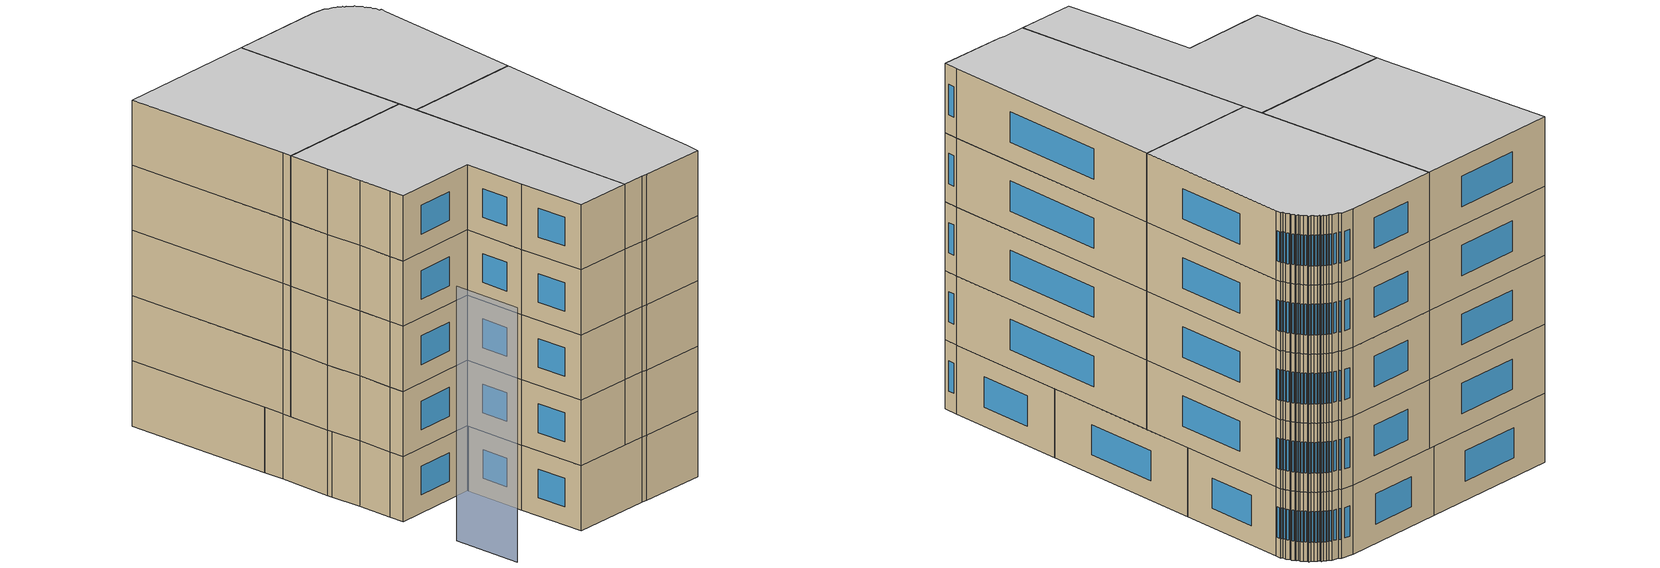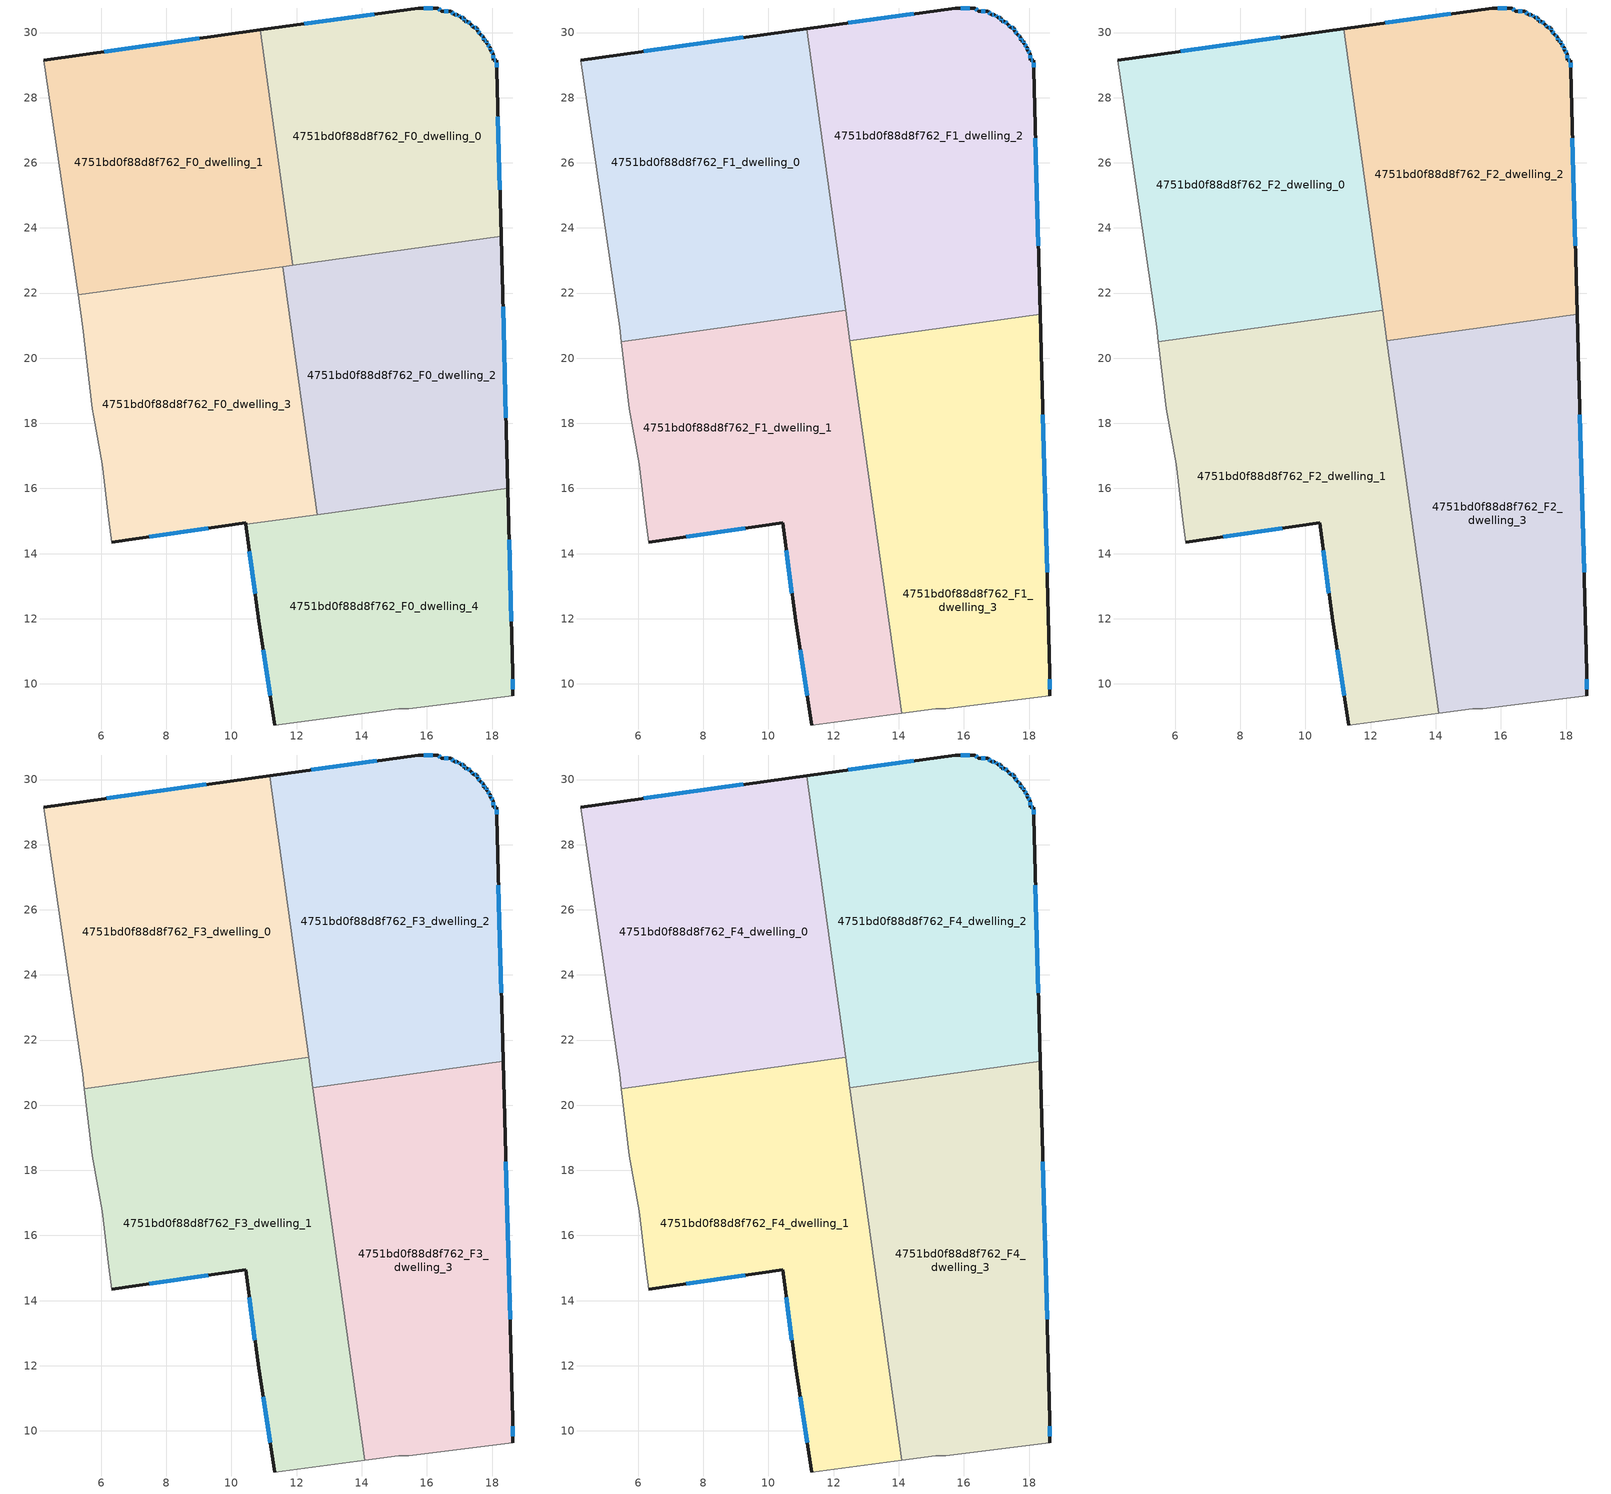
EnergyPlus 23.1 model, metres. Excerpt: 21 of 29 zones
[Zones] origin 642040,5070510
4751bd0f88d8f762_F0_dwelling_0
 floor ground (EU_floor_Construction): 17.54,30.15 17.54,30.05 17.64,29.95 17.74,29.85 17.74,29.75 17.84,29.75 17.84,29.65 17.94,29.55 17.94,29.45 18.04,29.35 18.04,29.15 18.14,29.15 18.14,28.85 18.28,23.75 11.88,22.86 10.88,30.08 15.74,30.75 16.34,30.75 16.44,30.65 16.74,30.65 16.84,30.55 16.94,30.55 17.04,30.45 17.14,30.45 17.14,30.35 17.24,30.35 17.34,30.25 17.44,30.15 z0
 wall outside (EU_wall_Construction): 18.28,23.75 18.14,28.85 18.14,29.15 18.04,29.15 18.04,29.35 17.94,29.45 17.94,29.55 17.84,29.65 17.84,29.75 17.74,29.75 17.74,29.85 17.64,29.95 17.54,30.05 17.54,30.15 17.44,30.15 17.34,30.25 17.24,30.35 17.14,30.35 17.14,30.45 17.04,30.45 16.94,30.55 16.84,30.55 16.74,30.65 16.44,30.65 16.34,30.75 15.74,30.75 10.88,30.08 z0:3
 wall to 4751bd0f88d8f762_F0_dwelling_1 (EU_wall_Construction): 10.88,30.08 11.88,22.86 z0:3
 wall to 4751bd0f88d8f762_F0_dwelling_2 (EU_wall_Construction): 11.88,22.86 18.28,23.75 z0:3
 window (EU_Window_Construction): 16.41,30.68 16.37,30.72 / 16.66,30.65 16.53,30.65 / 16.81,30.58 16.77,30.62 / 16.91,30.55 16.87,30.55 / 17.01,30.48 16.97,30.52 / 17.11,30.45 17.07,30.45 / 17.14,30.38 17.14,30.42 / 17.21,30.35 17.17,30.35 / 17.31,30.28 17.27,30.32 / 17.41,30.18 17.37,30.22 / 17.51,30.15 17.47,30.15 / 17.54,30.08 17.54,30.12 / 17.61,29.98 17.57,30.02 / 17.71,29.88 17.67,29.92 / 17.74,29.78 17.74,29.82 / 17.81,29.75 17.77,29.75 / 17.84,29.68 17.84,29.72 / 17.91,29.58 17.87,29.62 / 17.94,29.48 17.94,29.52 / 18.01,29.38 17.97,29.42 / 18.04,29.21 18.04,29.29 / 18.11,29.15 18.07,29.15 / 18.14,28.94 18.14,29.07 / 18.24,25.18 18.18,27.42 / 14.38,30.56 12.24,30.27 / 16.17,30.75 15.91,30.75 z0.84:2.16
4751bd0f88d8f762_F0_dwelling_1
 floor ground (EU_floor_Construction): 10.88,30.08 11.88,22.86 5.29,21.94 4.23,29.16 z0
 wall outside (EU_wall_Construction): 10.88,30.08 4.23,29.16 z0:3
 wall adiabatic (EU_wall_Construction): 4.23,29.16 5.29,21.94 z0:3
 wall to 4751bd0f88d8f762_F0_dwelling_3 (EU_wall_Construction): 5.29,21.94 11.57,22.81 z0:3
 wall to 4751bd0f88d8f762_F0_dwelling_2 (EU_wall_Construction): 11.57,22.81 11.88,22.86 z0:3
 window (EU_Window_Construction): 9.02,29.82 6.09,29.41 z0.84:2.16
4751bd0f88d8f762_F0_dwelling_2
 floor ground (EU_floor_Construction): 18.28,23.75 18.48,16.01 12.63,15.2 11.57,22.81 z0
 wall outside (EU_wall_Construction): 18.48,16.01 18.28,23.75 z0:3
 wall to 4751bd0f88d8f762_F0_dwelling_3 (EU_wall_Construction): 11.57,22.81 12.63,15.2 z0:3
 wall to 4751bd0f88d8f762_F0_dwelling_4 (EU_wall_Construction): 12.63,15.2 18.48,16.01 z0:3
 window (EU_Window_Construction): 18.43,18.18 18.34,21.58 z0.84:2.16
 ceiling adiabatic (EU_roof_Construction): 12.37,21.47 12.17,22.9 11.57,22.81 11.77,21.39 z3
4751bd0f88d8f762_F0_dwelling_3
 floor ground (EU_floor_Construction): 11.57,22.81 12.63,15.2 10.44,14.89 10.43,14.94 6.33,14.34 6.23,15.04 6.03,16.75 5.77,18.2 5.73,18.45 5.43,20.95 5.29,21.94 z0
 wall outside (EU_wall_Construction): 6.33,14.34 10.43,14.94 10.44,14.89 z0:3
 wall adiabatic (EU_wall_Construction): 5.29,21.94 5.43,20.95 5.73,18.45 5.77,18.2 6.03,16.75 6.23,15.04 6.33,14.34 z0:3
 wall to 4751bd0f88d8f762_F0_dwelling_4 (EU_wall_Construction): 10.44,14.89 12.63,15.2 z0:3
 window (EU_Window_Construction): 7.48,14.51 9.28,14.78 z0.84:2.16
 ceiling adiabatic (EU_roof_Construction): 11.77,21.39 11.57,22.81 5.29,21.94 5.43,20.95 5.48,20.51 z3
4751bd0f88d8f762_F0_dwelling_4
 floor ground (EU_floor_Construction): 18.48,16.01 18.64,10.34 18.64,9.64 15.44,9.24 15.14,9.24 11.33,8.74 10.83,11.94 10.44,14.89 z0
 wall outside (EU_wall_Construction): 10.44,14.89 10.83,11.94 11.33,8.74 / 18.64,9.64 18.64,10.34 18.48,16.01 z0:3
 wall adiabatic (EU_wall_Construction): 11.33,8.74 15.14,9.24 15.44,9.24 18.64,9.64 z0:3
 window (EU_Window_Construction): 10.97,11.04 11.19,9.64 / 10.55,14.07 10.72,12.77 / 18.59,11.93 18.53,14.42 / 18.64,9.83 18.64,10.14 z0.84:2.16
4751bd0f88d8f762_F1_dwelling_0
 floor to 4751bd0f88d8f762_F0_dwelling_1 (EU_floor_Construction): 10.88,30.08 11.88,22.86 5.29,21.94 4.23,29.16 z3
 floor to 4751bd0f88d8f762_F0_dwelling_0 (EU_floor_Construction): 11.17,30.12 12.17,22.9 11.88,22.86 10.88,30.08 z3
 floor adiabatic (EU_floor_Construction): 12.17,22.9 12.37,21.47 5.48,20.51 5.43,20.95 5.29,21.94 z3
 wall outside (EU_wall_Construction): 11.17,30.12 4.23,29.16 z3:6
 wall to 4751bd0f88d8f762_F1_dwelling_1 (EU_wall_Construction): 5.48,20.51 12.37,21.47 z3:6
 wall adiabatic (EU_wall_Construction): 4.23,29.16 5.43,20.95 5.48,20.51 z3:6
 wall to 4751bd0f88d8f762_F1_dwelling_2 (EU_wall_Construction): 12.37,21.47 11.17,30.12 z3:6
 window (EU_Window_Construction): 9.23,29.85 6.18,29.42 z3.84:5.16
4751bd0f88d8f762_F1_dwelling_1
 floor to 4751bd0f88d8f762_F0_dwelling_3 (EU_floor_Construction): 11.77,21.39 12.63,15.2 10.44,14.89 10.43,14.94 6.33,14.34 6.23,15.04 6.03,16.75 5.73,18.45 5.48,20.51 z3
 floor to 4751bd0f88d8f762_F0_dwelling_4 (EU_floor_Construction): 13.23,15.28 14.09,9.1 11.33,8.74 10.83,11.94 10.44,14.89 z3
 floor to 4751bd0f88d8f762_F0_dwelling_2 (EU_floor_Construction): 12.37,21.47 13.23,15.28 12.63,15.2 11.77,21.39 z3
 wall outside (EU_wall_Construction): 6.33,14.34 10.43,14.94 10.83,11.94 11.33,8.74 z3:6
 wall adiabatic (EU_wall_Construction): 5.48,20.51 5.73,18.45 6.03,16.75 6.23,15.04 6.33,14.34 / 11.33,8.74 14.09,9.1 z3:6
 wall to 4751bd0f88d8f762_F1_dwelling_3 (EU_wall_Construction): 14.09,9.1 12.5,20.54 z3:6
 wall to 4751bd0f88d8f762_F1_dwelling_2 (EU_wall_Construction): 12.5,20.54 12.37,21.47 z3:6
 window (EU_Window_Construction): 10.97,11.04 11.19,9.64 / 10.55,14.1 10.72,12.78 / 7.48,14.51 9.28,14.78 z3.84:5.16
4751bd0f88d8f762_F1_dwelling_2
 floor to 4751bd0f88d8f762_F0_dwelling_0 (EU_floor_Construction): 17.54,30.15 17.54,30.05 17.64,29.95 17.74,29.85 17.74,29.75 17.84,29.75 17.84,29.65 17.94,29.55 17.94,29.45 18.04,29.35 18.04,29.15 18.14,29.15 18.14,28.85 18.28,23.74 12.17,22.9 11.17,30.12 15.74,30.75 16.34,30.75 16.44,30.65 16.74,30.65 16.84,30.55 16.94,30.55 17.04,30.45 17.14,30.45 17.14,30.35 17.24,30.35 17.34,30.25 17.44,30.15 z3
 floor to 4751bd0f88d8f762_F0_dwelling_2 (EU_floor_Construction): 18.28,23.74 18.34,21.35 12.5,20.54 12.17,22.9 z3
 wall outside (EU_wall_Construction): 18.34,21.35 18.14,28.85 18.14,29.15 18.04,29.15 18.04,29.35 17.94,29.45 17.94,29.55 17.84,29.65 17.84,29.75 17.74,29.75 17.74,29.85 17.64,29.95 17.54,30.05 17.54,30.15 17.44,30.15 17.34,30.25 17.24,30.35 17.14,30.35 17.14,30.45 17.04,30.45 16.94,30.55 16.84,30.55 16.74,30.65 16.44,30.65 16.34,30.75 15.74,30.75 11.17,30.12 z3:6
 wall to 4751bd0f88d8f762_F1_dwelling_3 (EU_wall_Construction): 12.5,20.54 18.34,21.35 z3:6
 window (EU_Window_Construction): 16.91,30.55 16.87,30.55 / 17.01,30.48 16.97,30.52 / 17.11,30.45 17.07,30.45 / 17.14,30.38 17.14,30.42 / 17.21,30.35 17.17,30.35 / 17.31,30.28 17.27,30.32 / 17.41,30.18 17.37,30.22 / 17.51,30.15 17.47,30.15 / 17.54,30.08 17.54,30.12 / 17.61,29.98 17.57,30.02 / 17.71,29.88 17.67,29.92 / 17.74,29.78 17.74,29.82 / 17.81,29.75 17.77,29.75 / 17.84,29.68 17.84,29.72 / 17.91,29.58 17.87,29.62 / 17.94,29.48 17.94,29.52 / 18.01,29.38 17.97,29.42 / 18.04,29.21 18.04,29.29 / 18.11,29.15 18.07,29.15 / 18.14,28.94 18.14,29.07 / 18.29,23.45 18.2,26.75 / 14.46,30.58 12.45,30.3 / 16.17,30.75 15.91,30.75 / 16.41,30.68 16.37,30.72 / 16.66,30.65 16.53,30.65 / 16.81,30.58 16.77,30.62 z3.84:5.16
4751bd0f88d8f762_F1_dwelling_3
 floor to 4751bd0f88d8f762_F0_dwelling_2 (EU_floor_Construction): 18.34,21.35 18.48,16.01 13.23,15.28 12.5,20.54 z3
 floor to 4751bd0f88d8f762_F0_dwelling_4 (EU_floor_Construction): 18.48,16.01 18.64,10.34 18.64,9.64 15.44,9.24 15.14,9.24 14.09,9.1 13.23,15.28 z3
 wall outside (EU_wall_Construction): 18.64,9.64 18.64,10.34 18.34,21.35 z3:6
 wall adiabatic (EU_wall_Construction): 14.09,9.1 15.14,9.24 15.44,9.24 18.64,9.64 z3:6
 window (EU_Window_Construction): 18.55,13.42 18.42,18.27 / 18.64,9.83 18.64,10.14 z3.84:5.16
4751bd0f88d8f762_F2_dwelling_0
 floor to 4751bd0f88d8f762_F1_dwelling_0 (EU_floor_Construction): 11.17,30.12 12.37,21.47 5.48,20.51 5.43,20.95 4.23,29.16 z6
 wall outside (EU_wall_Construction): 11.17,30.12 4.23,29.16 z6:9
 wall to 4751bd0f88d8f762_F2_dwelling_1 (EU_wall_Construction): 5.48,20.51 12.37,21.47 z6:9
 wall adiabatic (EU_wall_Construction): 4.23,29.16 5.43,20.95 5.48,20.51 z6:9
 wall to 4751bd0f88d8f762_F2_dwelling_2 (EU_wall_Construction): 12.37,21.47 11.17,30.12 z6:9
 window (EU_Window_Construction): 9.23,29.85 6.18,29.42 z6.84:8.16
4751bd0f88d8f762_F2_dwelling_1
 floor to 4751bd0f88d8f762_F1_dwelling_1 (EU_floor_Construction): 12.37,21.47 14.09,9.1 11.33,8.74 10.83,11.94 10.43,14.94 6.33,14.34 6.23,15.04 6.03,16.75 5.73,18.45 5.48,20.51 z6
 wall outside (EU_wall_Construction): 6.33,14.34 10.43,14.94 10.83,11.94 11.33,8.74 z6:9
 wall adiabatic (EU_wall_Construction): 5.48,20.51 5.73,18.45 6.03,16.75 6.23,15.04 6.33,14.34 / 11.33,8.74 14.09,9.1 z6:9
 wall to 4751bd0f88d8f762_F2_dwelling_3 (EU_wall_Construction): 14.09,9.1 12.5,20.54 z6:9
 wall to 4751bd0f88d8f762_F2_dwelling_2 (EU_wall_Construction): 12.5,20.54 12.37,21.47 z6:9
 window (EU_Window_Construction): 10.97,11.04 11.19,9.64 / 10.55,14.1 10.72,12.78 / 7.48,14.51 9.28,14.78 z6.84:8.16
4751bd0f88d8f762_F2_dwelling_2
 floor to 4751bd0f88d8f762_F1_dwelling_2 (EU_floor_Construction): 17.54,30.15 17.54,30.05 17.64,29.95 17.74,29.85 17.74,29.75 17.84,29.75 17.84,29.65 17.94,29.55 17.94,29.45 18.04,29.35 18.04,29.15 18.14,29.15 18.14,28.85 18.34,21.35 12.5,20.54 11.17,30.12 15.74,30.75 16.34,30.75 16.44,30.65 16.74,30.65 16.84,30.55 16.94,30.55 17.04,30.45 17.14,30.45 17.14,30.35 17.24,30.35 17.34,30.25 17.44,30.15 z6
 wall outside (EU_wall_Construction): 18.34,21.35 18.14,28.85 18.14,29.15 18.04,29.15 18.04,29.35 17.94,29.45 17.94,29.55 17.84,29.65 17.84,29.75 17.74,29.75 17.74,29.85 17.64,29.95 17.54,30.05 17.54,30.15 17.44,30.15 17.34,30.25 17.24,30.35 17.14,30.35 17.14,30.45 17.04,30.45 16.94,30.55 16.84,30.55 16.74,30.65 16.44,30.65 16.34,30.75 15.74,30.75 11.17,30.12 z6:9
 wall to 4751bd0f88d8f762_F2_dwelling_3 (EU_wall_Construction): 12.5,20.54 18.34,21.35 z6:9
 window (EU_Window_Construction): 16.91,30.55 16.87,30.55 / 17.01,30.48 16.97,30.52 / 17.11,30.45 17.07,30.45 / 17.14,30.38 17.14,30.42 / 17.21,30.35 17.17,30.35 / 17.31,30.28 17.27,30.32 / 17.41,30.18 17.37,30.22 / 17.51,30.15 17.47,30.15 / 17.54,30.08 17.54,30.12 / 17.61,29.98 17.57,30.02 / 17.71,29.88 17.67,29.92 / 17.74,29.78 17.74,29.82 / 17.81,29.75 17.77,29.75 / 17.84,29.68 17.84,29.72 / 17.91,29.58 17.87,29.62 / 17.94,29.48 17.94,29.52 / 18.01,29.38 17.97,29.42 / 18.04,29.21 18.04,29.29 / 18.11,29.15 18.07,29.15 / 18.14,28.94 18.14,29.07 / 18.29,23.45 18.2,26.75 / 14.46,30.58 12.45,30.3 / 16.17,30.75 15.91,30.75 / 16.41,30.68 16.37,30.72 / 16.66,30.65 16.53,30.65 / 16.81,30.58 16.77,30.62 z6.84:8.16
4751bd0f88d8f762_F2_dwelling_3
 floor to 4751bd0f88d8f762_F1_dwelling_3 (EU_floor_Construction): 18.34,21.35 18.64,10.34 18.64,9.64 15.44,9.24 15.14,9.24 14.09,9.1 12.5,20.54 z6
 wall outside (EU_wall_Construction): 18.64,9.64 18.64,10.34 18.34,21.35 z6:9
 wall adiabatic (EU_wall_Construction): 14.09,9.1 15.14,9.24 15.44,9.24 18.64,9.64 z6:9
 window (EU_Window_Construction): 18.55,13.42 18.42,18.27 / 18.64,9.83 18.64,10.14 z6.84:8.16
4751bd0f88d8f762_F3_dwelling_0
 floor to 4751bd0f88d8f762_F2_dwelling_0 (EU_floor_Construction): 11.17,30.12 12.37,21.47 5.48,20.51 5.43,20.95 4.23,29.16 z9
 wall outside (EU_wall_Construction): 11.17,30.12 4.23,29.16 z9:12
 wall to 4751bd0f88d8f762_F3_dwelling_1 (EU_wall_Construction): 5.48,20.51 12.37,21.47 z9:12
 wall adiabatic (EU_wall_Construction): 4.23,29.16 5.43,20.95 5.48,20.51 z9:12
 wall to 4751bd0f88d8f762_F3_dwelling_2 (EU_wall_Construction): 12.37,21.47 11.17,30.12 z9:12
 window (EU_Window_Construction): 9.23,29.85 6.18,29.42 z9.84:11.16
4751bd0f88d8f762_F3_dwelling_1
 floor to 4751bd0f88d8f762_F2_dwelling_1 (EU_floor_Construction): 12.37,21.47 14.09,9.1 11.33,8.74 10.83,11.94 10.43,14.94 6.33,14.34 6.23,15.04 6.03,16.75 5.73,18.45 5.48,20.51 z9
 wall outside (EU_wall_Construction): 6.33,14.34 10.43,14.94 10.83,11.94 11.33,8.74 z9:12
 wall adiabatic (EU_wall_Construction): 5.48,20.51 5.73,18.45 6.03,16.75 6.23,15.04 6.33,14.34 / 11.33,8.74 14.09,9.1 z9:12
 wall to 4751bd0f88d8f762_F3_dwelling_3 (EU_wall_Construction): 14.09,9.1 12.5,20.54 z9:12
 wall to 4751bd0f88d8f762_F3_dwelling_2 (EU_wall_Construction): 12.5,20.54 12.37,21.47 z9:12
 window (EU_Window_Construction): 10.97,11.04 11.19,9.64 / 10.55,14.1 10.72,12.78 / 7.48,14.51 9.28,14.78 z9.84:11.16
4751bd0f88d8f762_F3_dwelling_2
 floor to 4751bd0f88d8f762_F2_dwelling_2 (EU_floor_Construction): 17.54,30.15 17.54,30.05 17.64,29.95 17.74,29.85 17.74,29.75 17.84,29.75 17.84,29.65 17.94,29.55 17.94,29.45 18.04,29.35 18.04,29.15 18.14,29.15 18.14,28.85 18.34,21.35 12.5,20.54 11.17,30.12 15.74,30.75 16.34,30.75 16.44,30.65 16.74,30.65 16.84,30.55 16.94,30.55 17.04,30.45 17.14,30.45 17.14,30.35 17.24,30.35 17.34,30.25 17.44,30.15 z9
 wall outside (EU_wall_Construction): 18.34,21.35 18.14,28.85 18.14,29.15 18.04,29.15 18.04,29.35 17.94,29.45 17.94,29.55 17.84,29.65 17.84,29.75 17.74,29.75 17.74,29.85 17.64,29.95 17.54,30.05 17.54,30.15 17.44,30.15 17.34,30.25 17.24,30.35 17.14,30.35 17.14,30.45 17.04,30.45 16.94,30.55 16.84,30.55 16.74,30.65 16.44,30.65 16.34,30.75 15.74,30.75 11.17,30.12 z9:12
 wall to 4751bd0f88d8f762_F3_dwelling_3 (EU_wall_Construction): 12.5,20.54 18.34,21.35 z9:12
 window (EU_Window_Construction): 16.91,30.55 16.87,30.55 / 17.01,30.48 16.97,30.52 / 17.11,30.45 17.07,30.45 / 17.14,30.38 17.14,30.42 / 17.21,30.35 17.17,30.35 / 17.31,30.28 17.27,30.32 / 17.41,30.18 17.37,30.22 / 17.51,30.15 17.47,30.15 / 17.54,30.08 17.54,30.12 / 17.61,29.98 17.57,30.02 / 17.71,29.88 17.67,29.92 / 17.74,29.78 17.74,29.82 / 17.81,29.75 17.77,29.75 / 17.84,29.68 17.84,29.72 / 17.91,29.58 17.87,29.62 / 17.94,29.48 17.94,29.52 / 18.01,29.38 17.97,29.42 / 18.04,29.21 18.04,29.29 / 18.11,29.15 18.07,29.15 / 18.14,28.94 18.14,29.07 / 18.29,23.45 18.2,26.75 / 14.46,30.58 12.45,30.3 / 16.17,30.75 15.91,30.75 / 16.41,30.68 16.37,30.72 / 16.66,30.65 16.53,30.65 / 16.81,30.58 16.77,30.62 z9.84:11.16
4751bd0f88d8f762_F3_dwelling_3
 floor to 4751bd0f88d8f762_F2_dwelling_3 (EU_floor_Construction): 18.34,21.35 18.64,10.34 18.64,9.64 15.44,9.24 15.14,9.24 14.09,9.1 12.5,20.54 z9
 wall outside (EU_wall_Construction): 18.64,9.64 18.64,10.34 18.34,21.35 z9:12
 wall adiabatic (EU_wall_Construction): 14.09,9.1 15.14,9.24 15.44,9.24 18.64,9.64 z9:12
 window (EU_Window_Construction): 18.55,13.42 18.42,18.27 / 18.64,9.83 18.64,10.14 z9.84:11.16
4751bd0f88d8f762_F4_dwelling_0
 floor to 4751bd0f88d8f762_F3_dwelling_0 (EU_floor_Construction): 11.17,30.12 12.37,21.47 5.48,20.51 5.43,20.95 4.23,29.16 z12
 wall outside (EU_wall_Construction): 11.17,30.12 4.23,29.16 z12:15
 wall to 4751bd0f88d8f762_F4_dwelling_1 (EU_wall_Construction): 5.48,20.51 12.37,21.47 z12:15
 wall adiabatic (EU_wall_Construction): 4.23,29.16 5.43,20.95 5.48,20.51 z12:15
 wall to 4751bd0f88d8f762_F4_dwelling_2 (EU_wall_Construction): 12.37,21.47 11.17,30.12 z12:15
 window (EU_Window_Construction): 9.23,29.85 6.18,29.42 z12.84:14.16
 ceiling to 4751bd0f88d8f762_F5_dwelling_0 (EU_floor_Construction): 12.37,21.47 11.17,30.12 4.23,29.16 5.43,20.95 5.48,20.51 z15
4751bd0f88d8f762_F4_dwelling_1
 floor to 4751bd0f88d8f762_F3_dwelling_1 (EU_floor_Construction): 12.37,21.47 14.09,9.1 11.33,8.74 10.83,11.94 10.43,14.94 6.33,14.34 6.23,15.04 6.03,16.75 5.73,18.45 5.48,20.51 z12
 wall outside (EU_wall_Construction): 6.33,14.34 10.43,14.94 10.83,11.94 11.33,8.74 z12:15
 wall adiabatic (EU_wall_Construction): 5.48,20.51 5.73,18.45 6.03,16.75 6.23,15.04 6.33,14.34 / 11.33,8.74 14.09,9.1 z12:15
 wall to 4751bd0f88d8f762_F4_dwelling_3 (EU_wall_Construction): 14.09,9.1 12.5,20.54 z12:15
 wall to 4751bd0f88d8f762_F4_dwelling_2 (EU_wall_Construction): 12.5,20.54 12.37,21.47 z12:15
 window (EU_Window_Construction): 10.97,11.04 11.19,9.64 / 10.55,14.1 10.72,12.78 / 7.48,14.51 9.28,14.78 z12.84:14.16
 ceiling to 4751bd0f88d8f762_F5_dwelling_1 (EU_floor_Construction): 14.09,9.1 12.37,21.47 5.48,20.51 5.73,18.45 6.03,16.75 6.23,15.04 6.33,14.34 10.43,14.94 10.83,11.94 11.33,8.74 z15
4751bd0f88d8f762_F4_dwelling_2
 floor to 4751bd0f88d8f762_F3_dwelling_2 (EU_floor_Construction): 17.54,30.15 17.54,30.05 17.64,29.95 17.74,29.85 17.74,29.75 17.84,29.75 17.84,29.65 17.94,29.55 17.94,29.45 18.04,29.35 18.04,29.15 18.14,29.15 18.14,28.85 18.34,21.35 12.5,20.54 11.17,30.12 15.74,30.75 16.34,30.75 16.44,30.65 16.74,30.65 16.84,30.55 16.94,30.55 17.04,30.45 17.14,30.45 17.14,30.35 17.24,30.35 17.34,30.25 17.44,30.15 z12
 wall outside (EU_wall_Construction): 18.34,21.35 18.14,28.85 18.14,29.15 18.04,29.15 18.04,29.35 17.94,29.45 17.94,29.55 17.84,29.65 17.84,29.75 17.74,29.75 17.74,29.85 17.64,29.95 17.54,30.05 17.54,30.15 17.44,30.15 17.34,30.25 17.24,30.35 17.14,30.35 17.14,30.45 17.04,30.45 16.94,30.55 16.84,30.55 16.74,30.65 16.44,30.65 16.34,30.75 15.74,30.75 11.17,30.12 z12:15
 wall to 4751bd0f88d8f762_F4_dwelling_3 (EU_wall_Construction): 12.5,20.54 18.34,21.35 z12:15
 window (EU_Window_Construction): 16.91,30.55 16.87,30.55 / 17.01,30.48 16.97,30.52 / 17.11,30.45 17.07,30.45 / 17.14,30.38 17.14,30.42 / 17.21,30.35 17.17,30.35 / 17.31,30.28 17.27,30.32 / 17.41,30.18 17.37,30.22 / 17.51,30.15 17.47,30.15 / 17.54,30.08 17.54,30.12 / 17.61,29.98 17.57,30.02 / 17.71,29.88 17.67,29.92 / 17.74,29.78 17.74,29.82 / 17.81,29.75 17.77,29.75 / 17.84,29.68 17.84,29.72 / 17.91,29.58 17.87,29.62 / 17.94,29.48 17.94,29.52 / 18.01,29.38 17.97,29.42 / 18.04,29.21 18.04,29.29 / 18.11,29.15 18.07,29.15 / 18.14,28.94 18.14,29.07 / 18.29,23.45 18.2,26.75 / 14.46,30.58 12.45,30.3 / 16.17,30.75 15.91,30.75 / 16.41,30.68 16.37,30.72 / 16.66,30.65 16.53,30.65 / 16.81,30.58 16.77,30.62 z12.84:14.16
 ceiling to 4751bd0f88d8f762_F5_dwelling_2 (EU_floor_Construction): 18.34,21.35 18.14,28.85 18.14,29.15 18.04,29.15 18.04,29.35 17.94,29.45 17.94,29.55 17.84,29.65 17.84,29.75 17.74,29.75 17.74,29.85 17.64,29.95 17.54,30.05 17.54,30.15 17.44,30.15 17.34,30.25 17.24,30.35 17.14,30.35 17.14,30.45 17.04,30.45 16.94,30.55 16.84,30.55 16.74,30.65 16.44,30.65 16.34,30.75 15.74,30.75 11.17,30.12 12.5,20.54 z15
4751bd0f88d8f762_F4_dwelling_3
 floor to 4751bd0f88d8f762_F3_dwelling_3 (EU_floor_Construction): 18.34,21.35 18.64,10.34 18.64,9.64 15.44,9.24 15.14,9.24 14.09,9.1 12.5,20.54 z12
 wall outside (EU_wall_Construction): 18.64,9.64 18.64,10.34 18.34,21.35 z12:15
 wall adiabatic (EU_wall_Construction): 14.09,9.1 15.14,9.24 15.44,9.24 18.64,9.64 z12:15
 window (EU_Window_Construction): 18.55,13.42 18.42,18.27 / 18.64,9.83 18.64,10.14 z12.84:14.16
 ceiling to 4751bd0f88d8f762_F5_dwelling_3 (EU_floor_Construction): 18.64,9.64 18.64,10.34 18.34,21.35 12.5,20.54 14.09,9.1 15.14,9.24 15.44,9.24 z15
shading: 6.76,11.45 7.23,8.14 z0:11.7
[Building]
EU S2 Campaign: North Axis=0; Terrain=City; Solar Distribution=FullExterior
[Site:Location]
Lyon-Bron: Latitude=45.75; Longitude=5; Time Zone=1; Elevation=198
[SizingPeriod:WeatherFileDays]
AnnualSizingPeriod: Begin Month=1; Begin Day of Month=1; End Month=12; End Day of Month=31; Day of Week for Start Day=Monday; Use Weather File Daylight Saving Period=No; Use Weather File Rain and Snow Indicators=No
[MATERIAL]
EU_InternalMass_Material: Roughness=MediumRough; Thickness=0.1; Conductivity=1; Density=1800; Specific Heat=900; Thermal Absorptance=0.9; Solar Absorptance=0.7; Visible Absorptance=0.7
[MATERIAL:NOMASS] Roughness=MediumRough; Thermal Absorptance=0.9; Solar Absorptance=0.7; Visible Absorptance=0.7
Name | Thermal Resistance
EU_wall_NoMass | 0.776494
EU_roof_NoMass | 0.486893
EU_floor_NoMass | 0.421597
[WINDOWMATERIAL:SIMPLEGLAZINGSYSTEM]
EU_Window_SimpleGlazing: UFactor=4.24961; Solar Heat Gain Coefficient=0.83; Visible Transmittance=0.83
[CONSTRUCTION]
EU_wall_Construction: EU_wall_NoMass
EU_roof_Construction: EU_roof_NoMass
EU_floor_Construction: EU_floor_NoMass
EU_InternalMass_Construction: EU_InternalMass_Material
EU_Window_Construction: EU_Window_SimpleGlazing
[ZONE] Type=1; Multiplier=1; Ceiling Height=autocalculate; Floor Area=autocalculate; Part of Total Floor Area=Yes
Name | Volume
4751bd0f88d8f762_F0_dwelling_0 | 146.187
4751bd0f88d8f762_F1_dwelling_0; 4751bd0f88d8f762_F2_dwelling_0; 4751bd0f88d8f762_F3_dwelling_0; 4751bd0f88d8f762_F4_dwelling_0 | 182.711
4751bd0f88d8f762_F0_dwelling_1 | 146.167
4751bd0f88d8f762_F1_dwelling_1; 4751bd0f88d8f762_F2_dwelling_1; 4751bd0f88d8f762_F3_dwelling_1; 4751bd0f88d8f762_F4_dwelling_1 | 182.729
4751bd0f88d8f762_F0_dwelling_2 | 146.175
4751bd0f88d8f762_F1_dwelling_2; 4751bd0f88d8f762_F2_dwelling_2; 4751bd0f88d8f762_F3_dwelling_2; 4751bd0f88d8f762_F4_dwelling_2 | 182.714
4751bd0f88d8f762_F0_dwelling_3 | 146.166
4751bd0f88d8f762_F1_dwelling_3; 4751bd0f88d8f762_F2_dwelling_3; 4751bd0f88d8f762_F3_dwelling_3; 4751bd0f88d8f762_F4_dwelling_3 | 182.722
4751bd0f88d8f762_F0_dwelling_4 | 146.173
[INTERNALMASS] Construction=EU_InternalMass_Construction
Name | Zone or ZoneList | Surface Area
4751bd0f88d8f762_F0_dwelling_0_EU_InternalMass | 4751bd0f88d8f762_F0_dwelling_0 | 48.7274
4751bd0f88d8f762_F0_dwelling_1_EU_InternalMass | 4751bd0f88d8f762_F0_dwelling_1 | 48.7208
4751bd0f88d8f762_F0_dwelling_2_EU_InternalMass | 4751bd0f88d8f762_F0_dwelling_2 | 48.7248
4751bd0f88d8f762_F0_dwelling_3_EU_InternalMass | 4751bd0f88d8f762_F0_dwelling_3 | 48.7226
4751bd0f88d8f762_F0_dwelling_4_EU_InternalMass | 4751bd0f88d8f762_F0_dwelling_4 | 48.7243
4751bd0f88d8f762_F1_dwelling_0_EU_InternalMass | 4751bd0f88d8f762_F1_dwelling_0 | 60.9033
4751bd0f88d8f762_F1_dwelling_1_EU_InternalMass | 4751bd0f88d8f762_F1_dwelling_1 | 60.9098
4751bd0f88d8f762_F1_dwelling_2_EU_InternalMass | 4751bd0f88d8f762_F1_dwelling_2 | 60.9039
4751bd0f88d8f762_F1_dwelling_3_EU_InternalMass | 4751bd0f88d8f762_F1_dwelling_3 | 60.9075
4751bd0f88d8f762_F2_dwelling_0_EU_InternalMass | 4751bd0f88d8f762_F2_dwelling_0 | 60.9033
4751bd0f88d8f762_F2_dwelling_1_EU_InternalMass | 4751bd0f88d8f762_F2_dwelling_1 | 60.9098
4751bd0f88d8f762_F2_dwelling_2_EU_InternalMass | 4751bd0f88d8f762_F2_dwelling_2 | 60.9039
4751bd0f88d8f762_F2_dwelling_3_EU_InternalMass | 4751bd0f88d8f762_F2_dwelling_3 | 60.9075
4751bd0f88d8f762_F3_dwelling_0_EU_InternalMass | 4751bd0f88d8f762_F3_dwelling_0 | 60.9033
4751bd0f88d8f762_F3_dwelling_1_EU_InternalMass | 4751bd0f88d8f762_F3_dwelling_1 | 60.9098
4751bd0f88d8f762_F3_dwelling_2_EU_InternalMass | 4751bd0f88d8f762_F3_dwelling_2 | 60.9039
4751bd0f88d8f762_F3_dwelling_3_EU_InternalMass | 4751bd0f88d8f762_F3_dwelling_3 | 60.9075
4751bd0f88d8f762_F4_dwelling_0_EU_InternalMass | 4751bd0f88d8f762_F4_dwelling_0 | 60.9033
4751bd0f88d8f762_F4_dwelling_1_EU_InternalMass | 4751bd0f88d8f762_F4_dwelling_1 | 60.9098
4751bd0f88d8f762_F4_dwelling_2_EU_InternalMass | 4751bd0f88d8f762_F4_dwelling_2 | 60.9039
4751bd0f88d8f762_F4_dwelling_3_EU_InternalMass | 4751bd0f88d8f762_F4_dwelling_3 | 60.9075
[OTHEREQUIPMENT] Fuel Type=Electricity; Design Level Calculation Method=Watts/Area; Power per Zone Floor Area=1; Fraction Latent=0; Fraction Radiant=0; Fraction Lost=0; Carbon Dioxide Generation Rate=0; EndUse Subcategory=EU_Step8_InternalGains
Name | Zone or ZoneList or Space or SpaceList | Schedule
EU_Step8_InternalGain_4751bd0f88d8f762_F0_dwelling_0_f000 | 4751bd0f88d8f762_F0_dwelling_0 | EU_Step8_GainSchedule_4751bd0f88d8f762_F0_dwelling_0_f000
EU_Step8_InternalGain_4751bd0f88d8f762_F0_dwelling_1_f000 | 4751bd0f88d8f762_F0_dwelling_1 | EU_Step8_GainSchedule_4751bd0f88d8f762_F0_dwelling_1_f000
EU_Step8_InternalGain_4751bd0f88d8f762_F0_dwelling_2_f000 | 4751bd0f88d8f762_F0_dwelling_2 | EU_Step8_GainSchedule_4751bd0f88d8f762_F0_dwelling_2_f000
EU_Step8_InternalGain_4751bd0f88d8f762_F0_dwelling_3_f000 | 4751bd0f88d8f762_F0_dwelling_3 | EU_Step8_GainSchedule_4751bd0f88d8f762_F0_dwelling_3_f000
EU_Step8_InternalGain_4751bd0f88d8f762_F0_dwelling_4_f000 | 4751bd0f88d8f762_F0_dwelling_4 | EU_Step8_GainSchedule_4751bd0f88d8f762_F0_dwelling_4_f000
EU_Step8_InternalGain_4751bd0f88d8f762_F1_dwelling_0_f000 | 4751bd0f88d8f762_F1_dwelling_0 | EU_Step8_GainSchedule_4751bd0f88d8f762_F1_dwelling_0_f000
EU_Step8_InternalGain_4751bd0f88d8f762_F1_dwelling_1_f000 | 4751bd0f88d8f762_F1_dwelling_1 | EU_Step8_GainSchedule_4751bd0f88d8f762_F1_dwelling_1_f000
EU_Step8_InternalGain_4751bd0f88d8f762_F1_dwelling_2_f000 | 4751bd0f88d8f762_F1_dwelling_2 | EU_Step8_GainSchedule_4751bd0f88d8f762_F1_dwelling_2_f000
EU_Step8_InternalGain_4751bd0f88d8f762_F1_dwelling_3_f000 | 4751bd0f88d8f762_F1_dwelling_3 | EU_Step8_GainSchedule_4751bd0f88d8f762_F1_dwelling_3_f000
EU_Step8_InternalGain_4751bd0f88d8f762_F2_dwelling_0_f000 | 4751bd0f88d8f762_F2_dwelling_0 | EU_Step8_GainSchedule_4751bd0f88d8f762_F2_dwelling_0_f000
EU_Step8_InternalGain_4751bd0f88d8f762_F2_dwelling_1_f000 | 4751bd0f88d8f762_F2_dwelling_1 | EU_Step8_GainSchedule_4751bd0f88d8f762_F2_dwelling_1_f000
EU_Step8_InternalGain_4751bd0f88d8f762_F2_dwelling_2_f000 | 4751bd0f88d8f762_F2_dwelling_2 | EU_Step8_GainSchedule_4751bd0f88d8f762_F2_dwelling_2_f000
EU_Step8_InternalGain_4751bd0f88d8f762_F2_dwelling_3_f000 | 4751bd0f88d8f762_F2_dwelling_3 | EU_Step8_GainSchedule_4751bd0f88d8f762_F2_dwelling_3_f000
EU_Step8_InternalGain_4751bd0f88d8f762_F3_dwelling_0_f000 | 4751bd0f88d8f762_F3_dwelling_0 | EU_Step8_GainSchedule_4751bd0f88d8f762_F3_dwelling_0_f000
EU_Step8_InternalGain_4751bd0f88d8f762_F3_dwelling_1_f000 | 4751bd0f88d8f762_F3_dwelling_1 | EU_Step8_GainSchedule_4751bd0f88d8f762_F3_dwelling_1_f000
EU_Step8_InternalGain_4751bd0f88d8f762_F3_dwelling_2_f000 | 4751bd0f88d8f762_F3_dwelling_2 | EU_Step8_GainSchedule_4751bd0f88d8f762_F3_dwelling_2_f000
EU_Step8_InternalGain_4751bd0f88d8f762_F3_dwelling_3_f000 | 4751bd0f88d8f762_F3_dwelling_3 | EU_Step8_GainSchedule_4751bd0f88d8f762_F3_dwelling_3_f000
EU_Step8_InternalGain_4751bd0f88d8f762_F4_dwelling_0_f000 | 4751bd0f88d8f762_F4_dwelling_0 | EU_Step8_GainSchedule_4751bd0f88d8f762_F4_dwelling_0_f000
EU_Step8_InternalGain_4751bd0f88d8f762_F4_dwelling_1_f000 | 4751bd0f88d8f762_F4_dwelling_1 | EU_Step8_GainSchedule_4751bd0f88d8f762_F4_dwelling_1_f000
EU_Step8_InternalGain_4751bd0f88d8f762_F4_dwelling_2_f000 | 4751bd0f88d8f762_F4_dwelling_2 | EU_Step8_GainSchedule_4751bd0f88d8f762_F4_dwelling_2_f000
EU_Step8_InternalGain_4751bd0f88d8f762_F4_dwelling_3_f000 | 4751bd0f88d8f762_F4_dwelling_3 | EU_Step8_GainSchedule_4751bd0f88d8f762_F4_dwelling_3_f000
[ZONEVENTILATION:DESIGNFLOWRATE] Schedule=EU_AlwaysOn; Design Flow Rate Calculation Method=AirChanges/Hour; Air Changes per Hour=0.693814; Ventilation Type=Natural; Fan Pressure Rise=0; Fan Total Efficiency=1; Constant Term Coefficient=1; Temperature Term Coefficient=0; Velocity Term Coefficient=0; Velocity Squared Term Coefficient=0; Minimum Indoor Temperature=-100; Maximum Indoor Temperature=100; Delta Temperature=-100; Minimum Outdoor Temperature=-100; Maximum Outdoor Temperature=100; Maximum Wind Speed=40
Name | Zone or ZoneList or Space or SpaceList
EU_ConstantAir_4751bd0f88d8f762_F0_dwelling_0 | 4751bd0f88d8f762_F0_dwelling_0
EU_ConstantAir_4751bd0f88d8f762_F0_dwelling_1 | 4751bd0f88d8f762_F0_dwelling_1
EU_ConstantAir_4751bd0f88d8f762_F0_dwelling_2 | 4751bd0f88d8f762_F0_dwelling_2
EU_ConstantAir_4751bd0f88d8f762_F0_dwelling_3 | 4751bd0f88d8f762_F0_dwelling_3
EU_ConstantAir_4751bd0f88d8f762_F0_dwelling_4 | 4751bd0f88d8f762_F0_dwelling_4
EU_ConstantAir_4751bd0f88d8f762_F1_dwelling_0 | 4751bd0f88d8f762_F1_dwelling_0
EU_ConstantAir_4751bd0f88d8f762_F1_dwelling_1 | 4751bd0f88d8f762_F1_dwelling_1
EU_ConstantAir_4751bd0f88d8f762_F1_dwelling_2 | 4751bd0f88d8f762_F1_dwelling_2
EU_ConstantAir_4751bd0f88d8f762_F1_dwelling_3 | 4751bd0f88d8f762_F1_dwelling_3
EU_ConstantAir_4751bd0f88d8f762_F2_dwelling_0 | 4751bd0f88d8f762_F2_dwelling_0
EU_ConstantAir_4751bd0f88d8f762_F2_dwelling_1 | 4751bd0f88d8f762_F2_dwelling_1
EU_ConstantAir_4751bd0f88d8f762_F2_dwelling_2 | 4751bd0f88d8f762_F2_dwelling_2
EU_ConstantAir_4751bd0f88d8f762_F2_dwelling_3 | 4751bd0f88d8f762_F2_dwelling_3
EU_ConstantAir_4751bd0f88d8f762_F3_dwelling_0 | 4751bd0f88d8f762_F3_dwelling_0
EU_ConstantAir_4751bd0f88d8f762_F3_dwelling_1 | 4751bd0f88d8f762_F3_dwelling_1
EU_ConstantAir_4751bd0f88d8f762_F3_dwelling_2 | 4751bd0f88d8f762_F3_dwelling_2
EU_ConstantAir_4751bd0f88d8f762_F3_dwelling_3 | 4751bd0f88d8f762_F3_dwelling_3
EU_ConstantAir_4751bd0f88d8f762_F4_dwelling_0 | 4751bd0f88d8f762_F4_dwelling_0
EU_ConstantAir_4751bd0f88d8f762_F4_dwelling_1 | 4751bd0f88d8f762_F4_dwelling_1
EU_ConstantAir_4751bd0f88d8f762_F4_dwelling_2 | 4751bd0f88d8f762_F4_dwelling_2
EU_ConstantAir_4751bd0f88d8f762_F4_dwelling_3 | 4751bd0f88d8f762_F4_dwelling_3
[HVACTEMPLATE:THERMOSTAT] Constant Heating Setpoint=20; Constant Cooling Setpoint=50
EU_HeatOnly_4751bd0f88d8f762_F0_dwelling_0; EU_HeatOnly_4751bd0f88d8f762_F0_dwelling_1; EU_HeatOnly_4751bd0f88d8f762_F0_dwelling_2; EU_HeatOnly_4751bd0f88d8f762_F0_dwelling_3; EU_HeatOnly_4751bd0f88d8f762_F0_dwelling_4; EU_HeatOnly_4751bd0f88d8f762_F1_dwelling_0; EU_HeatOnly_4751bd0f88d8f762_F1_dwelling_1; EU_HeatOnly_4751bd0f88d8f762_F1_dwelling_2; EU_HeatOnly_4751bd0f88d8f762_F1_dwelling_3; EU_HeatOnly_4751bd0f88d8f762_F2_dwelling_0; EU_HeatOnly_4751bd0f88d8f762_F2_dwelling_1; EU_HeatOnly_4751bd0f88d8f762_F2_dwelling_2; EU_HeatOnly_4751bd0f88d8f762_F2_dwelling_3; EU_HeatOnly_4751bd0f88d8f762_F3_dwelling_0; EU_HeatOnly_4751bd0f88d8f762_F3_dwelling_1; EU_HeatOnly_4751bd0f88d8f762_F3_dwelling_2; EU_HeatOnly_4751bd0f88d8f762_F3_dwelling_3; EU_HeatOnly_4751bd0f88d8f762_F4_dwelling_0; EU_HeatOnly_4751bd0f88d8f762_F4_dwelling_1; EU_HeatOnly_4751bd0f88d8f762_F4_dwelling_2; EU_HeatOnly_4751bd0f88d8f762_F4_dwelling_3; EU_HeatOnly_4751bd0f88d8f762_F5_dwelling_0; EU_HeatOnly_4751bd0f88d8f762_F5_dwelling_1; EU_HeatOnly_4751bd0f88d8f762_F5_dwelling_2; EU_HeatOnly_4751bd0f88d8f762_F5_dwelling_3; EU_HeatOnly_4751bd0f88d8f762_F6_dwelling_0; EU_HeatOnly_4751bd0f88d8f762_F6_dwelling_1; EU_HeatOnly_4751bd0f88d8f762_F6_dwelling_2; EU_HeatOnly_4751bd0f88d8f762_F6_dwelling_3
[HVACTEMPLATE:ZONE:IDEALLOADSAIRSYSTEM] System Availability Schedule=EU_AlwaysOn; Maximum Heating Supply Air Temperature=50; Minimum Cooling Supply Air Temperature=13; Maximum Heating Supply Air Humidity Ratio=0.0156; Minimum Cooling Supply Air Humidity Ratio=0.0077; Heating Limit=NoLimit; Cooling Limit=NoLimit; Heating Availability Schedule=EU_AlwaysOn; Cooling Availability Schedule=EU_CoolingOff; Dehumidification Control Type=ConstantSensibleHeatRatio; Cooling Sensible Heat Ratio=0.7; Dehumidification Setpoint=60; Humidification Control Type=None; Humidification Setpoint=30; Outdoor Air Method=None; Outdoor Air Flow Rate per Person=0.00944; Outdoor Air Flow Rate per Zone Floor Area=0; Outdoor Air Flow Rate per Zone=0; Demand Controlled Ventilation Type=None; Outdoor Air Economizer Type=NoEconomizer; Heat Recovery Type=None; Sensible Heat Recovery Effectiveness=0.7; Latent Heat Recovery Effectiveness=0.65
Name | Template Thermostat
4751bd0f88d8f762_F0_dwelling_0 | EU_HeatOnly_4751bd0f88d8f762_F0_dwelling_0
4751bd0f88d8f762_F0_dwelling_1 | EU_HeatOnly_4751bd0f88d8f762_F0_dwelling_1
4751bd0f88d8f762_F0_dwelling_2 | EU_HeatOnly_4751bd0f88d8f762_F0_dwelling_2
4751bd0f88d8f762_F0_dwelling_3 | EU_HeatOnly_4751bd0f88d8f762_F0_dwelling_3
4751bd0f88d8f762_F0_dwelling_4 | EU_HeatOnly_4751bd0f88d8f762_F0_dwelling_4
4751bd0f88d8f762_F1_dwelling_0 | EU_HeatOnly_4751bd0f88d8f762_F1_dwelling_0
4751bd0f88d8f762_F1_dwelling_1 | EU_HeatOnly_4751bd0f88d8f762_F1_dwelling_1
4751bd0f88d8f762_F1_dwelling_2 | EU_HeatOnly_4751bd0f88d8f762_F1_dwelling_2
4751bd0f88d8f762_F1_dwelling_3 | EU_HeatOnly_4751bd0f88d8f762_F1_dwelling_3
4751bd0f88d8f762_F2_dwelling_0 | EU_HeatOnly_4751bd0f88d8f762_F2_dwelling_0
4751bd0f88d8f762_F2_dwelling_1 | EU_HeatOnly_4751bd0f88d8f762_F2_dwelling_1
4751bd0f88d8f762_F2_dwelling_2 | EU_HeatOnly_4751bd0f88d8f762_F2_dwelling_2
4751bd0f88d8f762_F2_dwelling_3 | EU_HeatOnly_4751bd0f88d8f762_F2_dwelling_3
4751bd0f88d8f762_F3_dwelling_0 | EU_HeatOnly_4751bd0f88d8f762_F3_dwelling_0
4751bd0f88d8f762_F3_dwelling_1 | EU_HeatOnly_4751bd0f88d8f762_F3_dwelling_1
4751bd0f88d8f762_F3_dwelling_2 | EU_HeatOnly_4751bd0f88d8f762_F3_dwelling_2
4751bd0f88d8f762_F3_dwelling_3 | EU_HeatOnly_4751bd0f88d8f762_F3_dwelling_3
4751bd0f88d8f762_F4_dwelling_0 | EU_HeatOnly_4751bd0f88d8f762_F4_dwelling_0
4751bd0f88d8f762_F4_dwelling_1 | EU_HeatOnly_4751bd0f88d8f762_F4_dwelling_1
4751bd0f88d8f762_F4_dwelling_2 | EU_HeatOnly_4751bd0f88d8f762_F4_dwelling_2
4751bd0f88d8f762_F4_dwelling_3 | EU_HeatOnly_4751bd0f88d8f762_F4_dwelling_3
[SIZING:ZONE] Zone Cooling Design Supply Air Temperature Input Method=SupplyAirTemperature; Zone Cooling Design Supply Air Temperature=13; Zone Heating Design Supply Air Temperature Input Method=SupplyAirTemperature; Zone Heating Design Supply Air Temperature=50; Zone Cooling Design Supply Air Humidity Ratio=0.008; Zone Heating Design Supply Air Humidity Ratio=0.008; Cooling Design Air Flow Method=DesignDay; Cooling Design Air Flow Rate=0; Cooling Minimum Air Flow per Zone Floor Area=0.000762; Cooling Minimum Air Flow=0; Cooling Minimum Air Flow Fraction=0.2; Heating Design Air Flow Method=DesignDay; Heating Design Air Flow Rate=0; Heating Maximum Air Flow per Zone Floor Area=0.002032; Heating Maximum Air Flow=0.141576; Heating Maximum Air Flow Fraction=0.3; Account for Dedicated Outdoor Air System=No; Dedicated Outdoor Air System Control Strategy=NeutralSupplyAir; Dedicated Outdoor Air Low Setpoint Temperature for Design=autosize; Dedicated Outdoor Air High Setpoint Temperature for Design=autosize; Zone Load Sizing Method=Sensible Load Only No Latent Load; Zone Latent Cooling Design Supply Air Humidity Ratio Input Method=HumidityRatioDifference; Zone Cooling Design Supply Air Humidity Ratio Difference=0.005; Zone Latent Heating Design Supply Air Humidity Ratio Input Method=HumidityRatioDifference; Zone Humidification Design Supply Air Humidity Ratio Difference=0.005
4751bd0f88d8f762_F0_dwelling_0; 4751bd0f88d8f762_F0_dwelling_1; 4751bd0f88d8f762_F0_dwelling_2; 4751bd0f88d8f762_F0_dwelling_3; 4751bd0f88d8f762_F0_dwelling_4; 4751bd0f88d8f762_F1_dwelling_0; 4751bd0f88d8f762_F1_dwelling_1; 4751bd0f88d8f762_F1_dwelling_2; 4751bd0f88d8f762_F1_dwelling_3; 4751bd0f88d8f762_F2_dwelling_0; 4751bd0f88d8f762_F2_dwelling_1; 4751bd0f88d8f762_F2_dwelling_2; 4751bd0f88d8f762_F2_dwelling_3; 4751bd0f88d8f762_F3_dwelling_0; 4751bd0f88d8f762_F3_dwelling_1; 4751bd0f88d8f762_F3_dwelling_2; 4751bd0f88d8f762_F3_dwelling_3; 4751bd0f88d8f762_F4_dwelling_0; 4751bd0f88d8f762_F4_dwelling_1; 4751bd0f88d8f762_F4_dwelling_2; 4751bd0f88d8f762_F4_dwelling_3
[SCHEDULE:CONSTANT]
Name | Hourly Value
EU_AlwaysOn | 1
EU_CoolingOff | 0
[SCHEDULE:FILE] Column Number=1; Rows to Skip at Top=0; Number of Hours of Data=8760; Column Separator=Comma; Interpolate to Timestep=No; Minutes per Item=60; Adjust Schedule for Daylight Savings=Yes
Name | File
EU_Step8_GainSchedule_4751bd0f88d8f762_F0_dwelling_0_f000 | ../../schedules/4751bd0f88d8f762/4751bd0f88d8f762_F0_dwelling_0_f000_gain.csv
EU_Step8_GainSchedule_4751bd0f88d8f762_F0_dwelling_1_f000 | ../../schedules/4751bd0f88d8f762/4751bd0f88d8f762_F0_dwelling_1_f000_gain.csv
EU_Step8_GainSchedule_4751bd0f88d8f762_F0_dwelling_2_f000 | ../../schedules/4751bd0f88d8f762/4751bd0f88d8f762_F0_dwelling_2_f000_gain.csv
EU_Step8_GainSchedule_4751bd0f88d8f762_F0_dwelling_3_f000 | ../../schedules/4751bd0f88d8f762/4751bd0f88d8f762_F0_dwelling_3_f000_gain.csv
EU_Step8_GainSchedule_4751bd0f88d8f762_F0_dwelling_4_f000 | ../../schedules/4751bd0f88d8f762/4751bd0f88d8f762_F0_dwelling_4_f000_gain.csv
EU_Step8_GainSchedule_4751bd0f88d8f762_F1_dwelling_0_f000 | ../../schedules/4751bd0f88d8f762/4751bd0f88d8f762_F1_dwelling_0_f000_gain.csv
EU_Step8_GainSchedule_4751bd0f88d8f762_F1_dwelling_1_f000 | ../../schedules/4751bd0f88d8f762/4751bd0f88d8f762_F1_dwelling_1_f000_gain.csv
EU_Step8_GainSchedule_4751bd0f88d8f762_F1_dwelling_2_f000 | ../../schedules/4751bd0f88d8f762/4751bd0f88d8f762_F1_dwelling_2_f000_gain.csv
EU_Step8_GainSchedule_4751bd0f88d8f762_F1_dwelling_3_f000 | ../../schedules/4751bd0f88d8f762/4751bd0f88d8f762_F1_dwelling_3_f000_gain.csv
EU_Step8_GainSchedule_4751bd0f88d8f762_F2_dwelling_0_f000 | ../../schedules/4751bd0f88d8f762/4751bd0f88d8f762_F2_dwelling_0_f000_gain.csv
EU_Step8_GainSchedule_4751bd0f88d8f762_F2_dwelling_1_f000 | ../../schedules/4751bd0f88d8f762/4751bd0f88d8f762_F2_dwelling_1_f000_gain.csv
EU_Step8_GainSchedule_4751bd0f88d8f762_F2_dwelling_2_f000 | ../../schedules/4751bd0f88d8f762/4751bd0f88d8f762_F2_dwelling_2_f000_gain.csv
EU_Step8_GainSchedule_4751bd0f88d8f762_F2_dwelling_3_f000 | ../../schedules/4751bd0f88d8f762/4751bd0f88d8f762_F2_dwelling_3_f000_gain.csv
EU_Step8_GainSchedule_4751bd0f88d8f762_F3_dwelling_0_f000 | ../../schedules/4751bd0f88d8f762/4751bd0f88d8f762_F3_dwelling_0_f000_gain.csv
EU_Step8_GainSchedule_4751bd0f88d8f762_F3_dwelling_1_f000 | ../../schedules/4751bd0f88d8f762/4751bd0f88d8f762_F3_dwelling_1_f000_gain.csv
EU_Step8_GainSchedule_4751bd0f88d8f762_F3_dwelling_2_f000 | ../../schedules/4751bd0f88d8f762/4751bd0f88d8f762_F3_dwelling_2_f000_gain.csv
EU_Step8_GainSchedule_4751bd0f88d8f762_F3_dwelling_3_f000 | ../../schedules/4751bd0f88d8f762/4751bd0f88d8f762_F3_dwelling_3_f000_gain.csv
EU_Step8_GainSchedule_4751bd0f88d8f762_F4_dwelling_0_f000 | ../../schedules/4751bd0f88d8f762/4751bd0f88d8f762_F4_dwelling_0_f000_gain.csv
EU_Step8_GainSchedule_4751bd0f88d8f762_F4_dwelling_1_f000 | ../../schedules/4751bd0f88d8f762/4751bd0f88d8f762_F4_dwelling_1_f000_gain.csv
EU_Step8_GainSchedule_4751bd0f88d8f762_F4_dwelling_2_f000 | ../../schedules/4751bd0f88d8f762/4751bd0f88d8f762_F4_dwelling_2_f000_gain.csv
EU_Step8_GainSchedule_4751bd0f88d8f762_F4_dwelling_3_f000 | ../../schedules/4751bd0f88d8f762/4751bd0f88d8f762_F4_dwelling_3_f000_gain.csv
